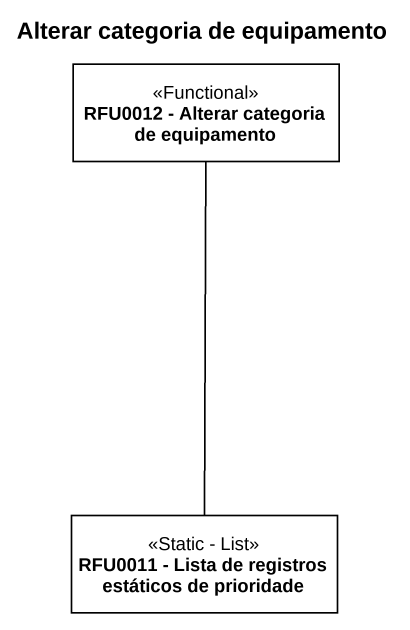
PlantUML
@startuml
title Alterar categoria de equipamento
hide circle
hide empty members
class "RFU0012 - Alterar categoria de equipamento" as RFU0012_Alterar_categoria <<Functional>>
class "RFU0011 - Lista de registros estáticos de prioridade" as RFU0011_Lista_de_registros <<Static - List>>
RFU0011_Lista_de_registros -up- RFU0012_Alterar_categoria
@enduml
